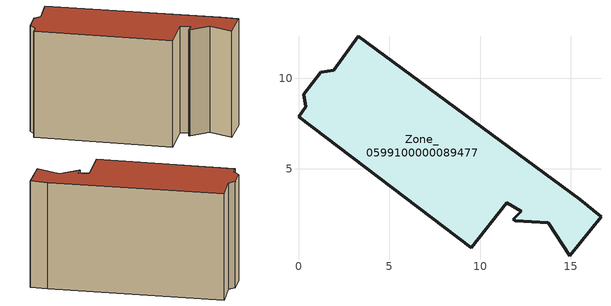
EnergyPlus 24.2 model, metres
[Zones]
Zone_0599100000089477
 floor ground (C_G): 12.28,2.67 11.46,3.13 9.52,0.65 0,7.88 0.4,8.42 0.3,9.12 1.22,10.33 1.93,10.42 3.3,12.29 15.49,3.34 16.66,2.36 14.95,0.23 13.77,2.03 11.94,2.15 11.84,2.22 z0
 wall outside (C_F): 11.94,2.15 13.77,2.03 14.95,0.23 16.66,2.36 15.49,3.34 3.3,12.29 1.93,10.42 1.22,10.33 0.3,9.12 0.4,8.42 0,7.88 9.52,0.65 11.46,3.13 12.28,2.67 11.84,2.22 11.94,2.15 z0:9.78
 roof outside (C_R): 13.77,2.03 14.95,0.23 16.66,2.36 15.49,3.34 3.3,12.29 1.93,10.42 1.22,10.33 0.3,9.12 0.4,8.42 0,7.88 9.52,0.65 11.46,3.13 12.28,2.67 11.84,2.22 11.94,2.15 z9.78
[BUILDING]
Pand.0599100000089477: North Axis=0; Terrain=City; Loads Convergence Tolerance Value=0.04; Temperature Convergence Tolerance Value=0.4; Solar Distribution=FullExterior; Maximum Number of Warmup Days=25; Minimum Number of Warmup Days=1
[Site:Location]
Rotterdam.The.Hague.AP_ZH_NLD Design_Conditions: Latitude=51.96; Longitude=4.45; Time Zone=1; Elevation=-4.5
[SITE:GROUNDTEMPERATURE:BUILDINGSURFACE]
18, 18, 18, 18, 18, 18, 18, 18, 18, 18, 18, 18
[MATERIAL] Thermal Absorptance=0.9; Solar Absorptance=0.7; Visible Absorptance=0.7
Name | Roughness | Thickness | Conductivity | Density | Specific Heat
G.TI.1946 | MediumSmooth | 0.15 | 1 | 540 | 1210
F.TI.1946 | Rough | 0.3 | 0.857143 | 1920 | 840
R.TI.1946 | MediumRough | 0.2 | 0.1 | 1500 | 1000
[CONSTRUCTION]
C_G: G.TI.1946
C_F: F.TI.1946
C_R: R.TI.1946
[ZONE]
Zone_0599100000089477: Type=1; Multiplier=1; Ceiling Height=Autocalculate; Volume=Autocalculate; Floor Area=autocalculate; Part of Total Floor Area=Yes
[ZONEINFILTRATION:DESIGNFLOWRATE]
Infil_Zone_0599100000089477: Zone or ZoneList or Space or SpaceList=Zone_0599100000089477; Schedule=AlwaysOn; Design Flow Rate Calculation Method=Flow/Area; Flow Rate per Floor Area=0.003; Constant Term Coefficient=1; Temperature Term Coefficient=0; Velocity Term Coefficient=0; Velocity Squared Term Coefficient=0
[HVACTEMPLATE:ZONE:IDEALLOADSAIRSYSTEM]
Zone_0599100000089477: Maximum Heating Supply Air Temperature=50; Minimum Cooling Supply Air Temperature=13; Maximum Heating Supply Air Humidity Ratio=0.0156; Minimum Cooling Supply Air Humidity Ratio=0.0077; Heating Limit=NoLimit; Cooling Limit=NoLimit; Dehumidification Control Type=ConstantSensibleHeatRatio; Cooling Sensible Heat Ratio=0.7; Dehumidification Setpoint=60; Humidification Control Type=None; Humidification Setpoint=30; Outdoor Air Method=None; Outdoor Air Flow Rate per Person=0.00944; Outdoor Air Flow Rate per Zone Floor Area=0; Outdoor Air Flow Rate per Zone=0; Demand Controlled Ventilation Type=None; Outdoor Air Economizer Type=NoEconomizer; Heat Recovery Type=None; Sensible Heat Recovery Effectiveness=0.7; Latent Heat Recovery Effectiveness=0.65
[ZONECONTROL:THERMOSTAT]
ThermostatControl_Zone_0599100000089477: Zone or ZoneList=Zone_0599100000089477; Control Type Schedule=DualSetpointControlType; Control 1=Thermostat_Zone_0599100000089477; Temperature Difference Between Cutout And Setpoint=0
[THERMOSTATSETPOINT:DUALSETPOINT]
Thermostat_Zone_0599100000089477: Heating Setpoint Temperature Schedule=HeatingSetpoint_Zone_0599100000089477; Cooling Setpoint Temperature Schedule=CoolingSetpoint_Zone_0599100000089477
[SCHEDULE:COMPACT]
HeatingSetpoint_Zone_0599100000089477: Through: 12/31, For: AllDays, Until: 24:00, 21
CoolingSetpoint_Zone_0599100000089477: Through: 12/31, For: AllDays, Until: 24:00, 24
DualSetpointControlType: Through: 12/31, For: AllDays, Until: 24:00, 4
AlwaysOn: Through: 12/31, For: AllDays, Until: 24:00, 1
